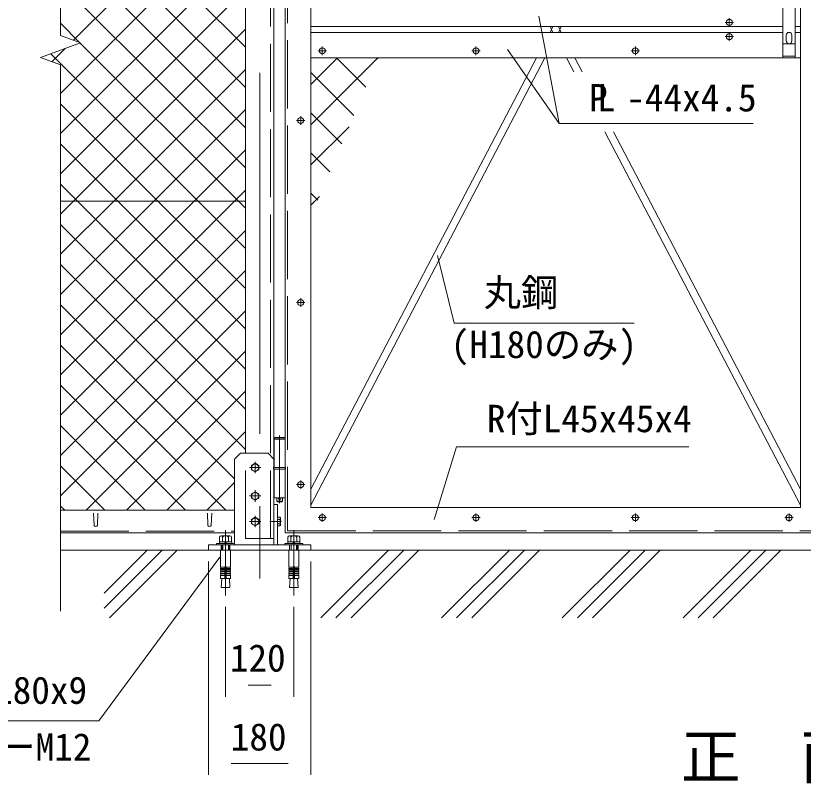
# Model space of a CAD drawing. Units: millimetres, scale not verified. Extents: x -4200 to 4200, y -2970 to 2970.
# Drawn here: x 352 to 1736, y -454 to 896 of the extents above; entities that cross this region are included whole.
import ezdxf
from ezdxf.enums import TextEntityAlignment as Align

# ---------------------------------------------------------------- set-up
doc = ezdxf.new("R2010")
doc.units = ezdxf.units.MM
doc.header["$LTSCALE"] = 20
doc.linetypes.add('DASHED', pattern=[7.5, 6, -1.5])
doc.linetypes.add('USER1', pattern=[50.8, 31.75, -6.35, 6.35, -6.35])
for name, color, linetype, lineweight in [('0-0_D-STR1', 1, 'Continuous', 18), ('0-1_D-BMK', 2, 'USER1', 13), ('0-2_D-STR3', 3, 'Continuous', 13), ('0-3_D-STR-DIM', 7, 'Continuous', 9), ('0-5_D-STR-TXT', 7, 'Continuous', 9), ('0-6_D-STR2', 7, 'Continuous', 9), ('0-9_D-BGD', 7, 'Continuous', 9), ('0-A_D-DCR-HCH', 7, 'Continuous', 9)]:
    doc.layers.add(name, color=color, linetype=linetype, lineweight=lineweight)
doc.layers.add('0-8_D-TTL-TXT', color=7, linetype='Continuous')
doc.styles.add('ＭＳ ゴシック', font='')
doc.styles.get('ＭＳ ゴシック').set_extended_font_data('MS Gothic')

msp = doc.modelspace()

# ---------------------------------------------------------------- linework, layer by layer
at = {"layer": '0-0_D-STR1'}
for p, q in [((755.51, 1771.37), (755.51, 126.37)), ((805.51, -23.63), (805.51, 1771.37)), ((870.51, 1711.37), (870.51, 31.37)), ((1730.51, 31.37), (1730.51, 1711.37)), ((870.51, 876.37), (1699.51, 876.37)), ((1721.51, 876.37), (1730.51, 876.37)), ((870.51, 866.37), (1699.51, 866.37)), ((1721.51, 866.37), (1730.51, 866.37)), ((870.51, 821.37), (1730.51, 821.37)), ((870.51, 31.37), (1730.51, 31.37)), ((1730.51, 31.37), (870.51, 31.37)), ((736.51, 26.37), (430.51, 26.37)), ((489.51, -0.5), (488.76, 21)), ((495.51, -0.5), (496.26, 21)), ((689.51, -0.5), (688.76, 21)), ((695.51, -0.5), (696.26, 21)), ((430.51, -13.63), (736.51, -13.63))]:
    msp.add_line(p, q, dxfattribs=at)
at = {"layer": '0-0_D-STR1', "linetype": 'DASHED'}
for p, q in [((799.51, -23.63), (799.51, 1771.37)), ((755.51, -23.63), (755.51, 126.37)), ((430.51, -10.63), (736.51, -10.63)), ((829.51, -9.63), (1771.51, -9.63)), ((755.51, -23.63), (805.51, -23.63))]:
    msp.add_line(p, q, dxfattribs=at)
at = {"layer": '0-0_D-STR1'}
msp.add_lwpolyline([(825.51, 1756.37), (825.51, -13.63), (1775.51, -13.63), (1775.51, 1651.37)], dxfattribs=at)
at = {"layer": '0-0_D-STR1', "linetype": 'DASHED'}
msp.add_lwpolyline([(1771.51, 1752.37), (829.51, 1752.37), (829.51, -9.63)], dxfattribs=at)
at = {"layer": '0-0_D-STR1'}
for centre in [(492.51, 0.75), (692.51, 0.75)]:
    msp.add_arc(centre, 3.25, 202.61986, 337.38014, dxfattribs=at)
at = {"layer": '0-1_D-BMK'}
for p, q in [((780.51, 1811.37), (780.51, -143.63)), ((1605.51, 891.31), (1605.51, 876.43)), ((1612.95, 883.87), (1598.07, 883.87)), ((1612.95, 858.87), (1598.07, 858.87)), ((1605.51, 866.31), (1605.51, 851.43)), ((883.07, 833.87), (897.95, 833.87)), ((890.51, 841.31), (890.51, 826.43)), ((1153.07, 833.87), (1167.95, 833.87)), ((1160.51, 841.31), (1160.51, 826.43)), ((1433.07, 833.87), (1447.95, 833.87)), ((1440.51, 841.31), (1440.51, 826.43)), ((845.07, 711.37), (859.95, 711.37)), ((852.51, 718.81), (852.51, 703.93)), ((845.07, 391.37), (859.95, 391.37)), ((852.51, 398.81), (852.51, 383.93)), ((815.51, 157.77), (815.51, 38.61)), ((772.51, 111.37), (772.51, 91.37)), ((782.51, 101.37), (762.51, 101.37)), ((845.07, 71.37), (859.95, 71.37)), ((852.51, 78.81), (852.51, 63.93)), ((772.51, 61.37), (772.51, 41.37)), ((782.51, 51.37), (762.51, 51.37)), ((772.51, 16.37), (772.51, -3.63)), ((890.51, 20.81), (890.51, 5.93)), ((1160.51, 20.81), (1160.51, 5.93)), ((1440.51, 20.81), (1440.51, 5.93)), ((1710.51, 20.81), (1710.51, 5.93)), ((782.51, 6.37), (762.51, 6.37)), ((798.02, 6.37), (819, 6.37)), ((883.07, 13.37), (897.95, 13.37)), ((1153.07, 13.37), (1167.95, 13.37)), ((1433.07, 13.37), (1447.95, 13.37)), ((1703.07, 13.37), (1717.95, 13.37)), ((720.51, -8.73), (720.51, -123.72)), ((840.51, -8.73), (840.51, -123.72))]:
    msp.add_line(p, q, dxfattribs=at)
at = {"layer": '0-2_D-STR3'}
for p, q in [((1699.51, 921.37), (1699.51, 821.37)), ((1721.51, 921.37), (1721.51, 821.37)), ((1290.56, 866.37), (1295.79, 876.37)), ((1290.56, 876.37), (1295.79, 866.37)), ((1305.23, 866.37), (1310.46, 876.37)), ((1305.23, 876.37), (1310.46, 866.37)), ((1705.51, 851.37), (1705.51, 861.37)), ((1715.51, 851.37), (1715.51, 861.37)), ((870.51, 63.12), (1267.03, 821.37)), ((870.51, 35.07), (1281.7, 821.37)), ((1319.32, 821.37), (1332.16, 796.83)), ((1333.99, 821.37), (1346.83, 796.83)), ((1387.17, 691.63), (1730.51, 35.07)), ((1401.84, 691.63), (1730.51, 63.12)), ((430.51, 569.62), (755.51, 569.62)), ((807.01, 154.37), (806.01, 153.37)), ((806.01, 153.37), (806.01, 151.37)), ((825.01, 153.37), (806.01, 153.37)), ((807.01, 154.37), (824.01, 154.37)), ((825.01, 153.37), (824.01, 154.37)), ((825.01, 153.37), (825.01, 151.37)), ((805.81, 151.37), (825.21, 151.37)), ((805.81, 151.37), (805.81, 101.37)), ((825.21, 151.37), (825.21, 101.37)), ((746.51, 126.37), (736.51, 116.37)), ((795.51, 126.37), (746.51, 126.37)), ((795.51, 126.37), (805.51, 116.37)), ((736.51, 116.37), (736.51, -34.63)), ((805.51, -34.63), (805.51, 116.37)), ((805.01, 101.37), (826.01, 101.37)), ((805.01, 101.37), (805.01, 98.37)), ((805.01, 98.37), (826.01, 98.37)), ((805.81, 98.37), (805.81, 48.37)), ((825.21, 98.37), (825.21, 48.37)), ((826.01, 101.37), (826.01, 98.37)), ((805.81, 48.37), (825.21, 48.37)), ((810.51, 48.37), (810.51, 42.37)), ((819.51, 41.37), (820.51, 42.37)), ((820.51, 48.37), (820.51, 42.37)), ((811.51, 36.37), (805.51, 36.37)), ((811.51, 41.37), (819.51, 41.37)), ((811.51, 36.37), (811.51, -34.63)), ((811.51, 13.87), (816.12, 13.87)), ((811.51, 13.87), (811.51, -1.14)), ((816.81, 12.67), (816.12, 13.87)), ((811.51, 10.12), (816.12, 10.12)), ((811.51, 2.61), (816.12, 2.61)), ((816.81, 0.07), (816.12, -1.14)), ((816.81, 12.67), (816.81, 0.07)), ((811.51, -1.14), (816.12, -1.14)), ((831.86, -43.63), (849.16, -43.63))]:
    msp.add_line(p, q, dxfattribs=at)
at = {"layer": '0-2_D-STR3', "linetype": 'DASHED'}
for p, q in [((1699.51, 846.37), (1721.51, 846.37)), ((1721.51, 824.37), (1699.51, 824.37)), ((713.01, -43.63), (713.01, -34.63)), ((728.01, -43.63), (728.01, -34.63)), ((833.01, -43.63), (833.01, -34.63)), ((848.01, -43.63), (848.01, -34.63))]:
    msp.add_line(p, q, dxfattribs=at)
at = {"layer": '0-2_D-STR3', "lineweight": 18}
for p, q in [((710.12, -29.33), (710.12, -21.03)), ((712.72, -18.53), (728.31, -18.53)), ((726.51, -18.53), (714.51, -18.53)), ((715.32, -29.33), (715.32, -21.03)), ((725.71, -29.33), (725.71, -21.03)), ((730.9, -21.03), (730.9, -29.33)), ((830.12, -21.03), (830.12, -29.33)), ((848.31, -18.53), (832.72, -18.53)), ((834.51, -18.53), (846.51, -18.53)), ((835.32, -29.33), (835.32, -21.03)), ((845.71, -29.33), (845.71, -21.03)), ((850.9, -29.33), (850.9, -21.03)), ((704.51, -34.63), (704.51, -32.33)), ((704.51, -32.33), (736.51, -32.33)), ((736.51, -34.63), (704.51, -34.63)), ((709.76, -29.33), (731.26, -29.33)), ((709.76, -32.33), (709.76, -29.33)), ((731.26, -32.33), (709.76, -32.33)), ((730.9, -29.33), (710.12, -29.33)), ((714.51, -43.63), (714.51, -34.63)), ((715.59, -43.63), (715.59, -34.63)), ((719.01, -32.33), (719.82, -29.33)), ((722.01, -29.33), (721.21, -32.33)), ((725.43, -43.63), (725.43, -34.63)), ((726.51, -34.63), (726.51, -43.63)), ((731.26, -29.33), (731.26, -32.33)), ((736.51, -32.33), (736.51, -34.63)), ((824.51, -32.33), (824.51, -34.63)), ((856.51, -32.33), (824.51, -32.33)), ((824.51, -34.63), (856.51, -34.63)), ((851.26, -29.33), (829.76, -29.33)), ((829.76, -29.33), (829.76, -32.33)), ((829.76, -32.33), (851.26, -32.33)), ((830.12, -29.33), (850.9, -29.33)), ((835.59, -43.63), (835.59, -34.63)), ((839.01, -29.33), (839.82, -32.33)), ((842.01, -32.33), (841.21, -29.33)), ((845.43, -43.63), (845.43, -34.63)), ((846.51, -43.63), (846.51, -34.63)), ((851.26, -32.33), (851.26, -29.33)), ((856.51, -34.63), (856.51, -32.33)), ((711.86, -43.63), (711.86, -73.67)), ((729.16, -43.63), (729.16, -73.67)), ((831.86, -43.63), (831.86, -73.67)), ((849.16, -43.63), (849.16, -73.67)), ((719.51, -73.67), (711.86, -73.67)), ((711.86, -76.17), (712.3, -73.71)), ((711.86, -76.17), (719.51, -76.17)), ((711.86, -76.17), (711.86, -77.67)), ((711.86, -77.67), (719.51, -77.67)), ((711.86, -80.17), (712.3, -77.71)), ((711.86, -80.17), (719.51, -80.17)), ((711.86, -80.17), (711.86, -81.67)), ((711.86, -81.67), (719.51, -81.67)), ((711.86, -84.17), (712.3, -81.71)), ((719.51, -73.67), (719.51, -93.63)), ((721.51, -73.67), (721.51, -93.63)), ((721.51, -73.67), (729.16, -73.67)), ((729.16, -76.17), (721.51, -76.17)), ((729.16, -77.67), (721.51, -77.67)), ((729.16, -80.17), (721.51, -80.17)), ((729.16, -81.67), (721.51, -81.67)), ((729.16, -76.17), (728.73, -73.71)), ((729.16, -80.17), (728.73, -77.71)), ((729.16, -84.17), (728.73, -81.71)), ((729.16, -76.17), (729.16, -77.67)), ((729.16, -80.17), (729.16, -81.67)), ((839.51, -73.67), (831.86, -73.67)), ((831.86, -76.17), (832.3, -73.71)), ((831.86, -76.17), (839.51, -76.17)), ((831.86, -76.17), (831.86, -77.67)), ((831.86, -77.67), (839.51, -77.67)), ((831.86, -80.17), (832.3, -77.71)), ((831.86, -80.17), (839.51, -80.17)), ((831.86, -80.17), (831.86, -81.67)), ((831.86, -81.67), (839.51, -81.67)), ((831.86, -84.17), (832.3, -81.71)), ((839.51, -73.67), (839.51, -93.63)), ((841.51, -73.67), (849.16, -73.67)), ((841.51, -73.67), (841.51, -93.63)), ((849.16, -76.17), (841.51, -76.17)), ((849.16, -77.67), (841.51, -77.67)), ((849.16, -80.17), (841.51, -80.17)), ((849.16, -81.67), (841.51, -81.67)), ((849.16, -76.17), (848.73, -73.71)), ((849.16, -80.17), (848.73, -77.71)), ((849.16, -84.17), (848.73, -81.71)), ((849.16, -76.17), (849.16, -77.67)), ((849.16, -80.17), (849.16, -81.67)), ((711.86, -84.17), (719.51, -84.17)), ((711.86, -84.17), (711.86, -85.67)), ((711.86, -85.67), (719.51, -85.67)), ((711.86, -88.13), (712.3, -85.67)), ((711.86, -88.13), (719.51, -88.13)), ((711.86, -88.13), (711.86, -93.63)), ((729.16, -93.63), (711.86, -93.63)), ((713.85, -93.63), (712.93, -109.73)), ((729.16, -84.17), (721.51, -84.17)), ((729.16, -85.67), (721.51, -85.67)), ((729.16, -88.13), (721.51, -88.13)), ((727.18, -93.63), (728.09, -109.73)), ((729.16, -88.13), (728.73, -85.67)), ((729.16, -84.17), (729.16, -85.67)), ((729.16, -88.13), (729.16, -93.63)), ((831.86, -84.17), (839.51, -84.17)), ((831.86, -84.17), (831.86, -85.67)), ((831.86, -88.13), (832.3, -85.67)), ((831.86, -85.67), (839.51, -85.67)), ((831.86, -88.13), (839.51, -88.13)), ((831.86, -88.13), (831.86, -93.63)), ((831.86, -93.63), (849.16, -93.63)), ((833.85, -93.63), (832.93, -109.73)), ((849.16, -84.17), (841.51, -84.17)), ((849.16, -85.67), (841.51, -85.67)), ((849.16, -88.13), (841.51, -88.13)), ((847.18, -93.63), (848.09, -109.73)), ((849.16, -88.13), (848.73, -85.67)), ((849.16, -84.17), (849.16, -85.67)), ((849.16, -88.13), (849.16, -93.63)), ((712.93, -109.73), (728.09, -109.73)), ((848.09, -109.73), (832.93, -109.73))]:
    msp.add_line(p, q, dxfattribs=at)
at = {"layer": '0-2_D-STR3'}
for points in [[(779.01, 105.12), (772.51, 108.87), (766.01, 105.12), (766.01, 97.61), (772.51, 93.86), (779.01, 97.61)], [(779.01, 55.12), (772.51, 58.87), (766.01, 55.12), (766.01, 47.61), (772.51, 43.86), (779.01, 47.61)], [(779.01, 10.12), (772.51, 13.87), (766.01, 10.12), (766.01, 2.61), (772.51, -1.14), (779.01, 2.61)], [(870.51, -43.63), (690.51, -43.63), (690.51, -34.63), (870.51, -34.63)]]:
    msp.add_lwpolyline(points, close=True, dxfattribs=at)
msp.add_lwpolyline([(811.51, 41.37), (810.51, 42.37), (820.51, 42.37)], dxfattribs=at)
for centre, radius in [((1605.51, 883.87), 5.25), ((1605.51, 858.87), 5.25), ((890.51, 833.87), 5.25), ((1160.51, 833.87), 5.25), ((1440.51, 833.87), 5.25), ((852.51, 711.37), 5.25), ((852.51, 391.37), 5.25), ((772.51, 101.37), 6.25), ((852.51, 71.37), 5.25), ((772.51, 51.37), 6.25), ((815.51, 46.37), 2), ((890.51, 13.37), 5.25), ((1160.51, 13.37), 5.25), ((1440.51, 13.37), 5.25), ((1710.51, 13.37), 5.25), ((772.51, 6.37), 6.25)]:
    msp.add_circle(centre, radius, dxfattribs=at)
for centre, radius, start, end in [((1710.51, 861.37), 5, 359.99999, 179.99965), ((1710.51, 851.37), 5, 179.99999, 359.99998), ((813.37, 11.99), 3.32, 325.61585, 34.38415), ((813.37, 0.74), 3.32, 325.61585, 34.38415), ((804.28, 6.37), 12.42, 342.4121, 17.5879)]:
    msp.add_arc(centre, radius, start, end, dxfattribs=at)
at = {"layer": '0-2_D-STR3', "lineweight": 18}
for centre, radius, start, end in [((712.72, -21.13), 2.6, 2.20423, 177.79577), ((720.51, -25.18), 6.65, 38.61324, 141.38676), ((728.31, -21.13), 2.6, 2.20423, 177.79577), ((832.72, -21.13), 2.6, 2.20423, 177.79577), ((840.51, -25.18), 6.65, 38.61324, 141.38676), ((848.31, -21.13), 2.6, 2.20423, 177.79577), ((720.51, -73.67), 1, 0, 180), ((840.51, -73.67), 1, 0, 180)]:
    msp.add_arc(centre, radius, start, end, dxfattribs=at)
at = {"layer": '0-3_D-STR-DIM'}
for p, q in [((430.51, 1820.82), (430.51, 860.59)), ((465.75, 847.77), (430.51, 860.59)), ((395.27, 822.12), (465.75, 847.77)), ((430.51, 809.29), (395.27, 822.12)), ((430.51, 809.29), (430.51, -150.94)), ((690.51, -63.63), (690.51, -438.64)), ((870.51, -63.63), (870.51, -438.64)), ((720.51, -143.72), (720.51, -301.46)), ((840.51, -143.72), (840.51, -301.46)), ((760.51, -281.46), (800.51, -281.46)), ((730.51, -418.64), (830.51, -418.64))]:
    msp.add_line(p, q, dxfattribs=at)
at = {"layer": '0-5_D-STR-TXT'}
msp.add_line((1306.64, 705.96), (1271.01, 894.71), dxfattribs=at)
for points in [[(1647.67, 705.96), (1306.64, 705.96), (1215.86, 836.25)], [(1438.37, 355.35), (1122.29, 355.35), (1092.99, 474.27)], [(1534.56, 137.49), (1126.53, 137.49), (1086.91, 9.99)], [(-263.28, -343.86), (498.01, -343.86), (710.64, -56.22)]]:
    msp.add_lwpolyline(points, dxfattribs=at)
at = {"layer": '0-6_D-STR2'}
for p, q in [((755.51, 840.11), (436, 1159.62)), ((453.15, 852.35), (755.51, 1154.71)), ((755.51, 769.4), (430.51, 1094.4)), ((430.51, 759), (755.51, 1084)), ((755.51, 698.69), (430.51, 1023.69)), ((430.51, 688.29), (755.51, 1013.29)), ((755.51, 627.97), (430.51, 952.97)), ((430.51, 617.58), (755.51, 942.58)), ((464.58, 848.19), (430.51, 882.26)), ((453.26, 569.62), (755.51, 871.87)), ((415.54, 814.74), (438.73, 837.93)), ((870.51, 774.74), (917.14, 821.37)), ((870.51, 704.03), (987.85, 821.37)), ((967.1, 769.94), (915.67, 821.37)), ((988.17, 819.58), (986.38, 821.37)), ((523.97, 569.62), (755.51, 801.16)), ((946.03, 720.3), (870.51, 795.82)), ((601.74, 569.62), (430.51, 740.84)), ((594.68, 569.62), (755.51, 730.45)), ((924.96, 670.65), (870.51, 725.11)), ((870.51, 633.32), (937.58, 700.39)), ((531.03, 569.62), (430.51, 670.13)), ((665.39, 569.62), (755.51, 659.74)), ((903.9, 621.01), (870.51, 654.4)), ((460.32, 569.62), (430.51, 599.42)), ((736.1, 569.62), (755.51, 589.03)), ((882.83, 571.37), (870.51, 583.69)), ((430.51, 546.87), (453.26, 569.62)), ((430.51, 476.16), (523.97, 569.62)), ((430.51, 405.45), (594.68, 569.62)), ((430.51, 334.74), (665.39, 569.62)), ((430.51, 264.03), (736.1, 569.62)), ((755.51, 274.42), (460.32, 569.62)), ((755.51, 345.13), (531.03, 569.62)), ((755.51, 415.84), (601.74, 569.62)), ((870.51, 562.6), (885.45, 577.54)), ((755.51, 203.71), (430.51, 528.71)), ((430.51, 193.32), (755.51, 518.32)), ((755.51, 133), (430.51, 458)), ((430.51, 122.6), (755.51, 447.6)), ((736.51, 81.29), (430.51, 387.29)), ((430.51, 51.89), (755.51, 376.89)), ((720.72, 26.37), (430.51, 316.58)), ((475.7, 26.37), (755.51, 306.18)), ((650.01, 26.37), (430.51, 245.87)), ((546.41, 26.37), (755.51, 235.47)), ((579.3, 26.37), (430.51, 175.16)), ((617.12, 26.37), (755.51, 164.76)), ((508.59, 26.37), (430.51, 104.45)), ((687.83, 26.37), (736.51, 75.05)), ((437.88, 26.37), (430.51, 33.74))]:
    msp.add_line(p, q, dxfattribs=at)
for points in [[(755.51, 557.26), (743.16, 569.62), (465.21, 847.57)], [(755.51, 486.55), (672.45, 569.62), (413.36, 828.7)]]:
    msp.add_lwpolyline(points, dxfattribs=at)
at = {"layer": '0-9_D-BGD'}
msp.add_line((430.51, -43.63), (3130.51, -43.63), dxfattribs=at)
at = {"layer": '0-A_D-DCR-HCH'}
for p, q in [((507, -145.87), (609.23, -43.63)), ((507, -119.35), (582.72, -43.63)), ((516.69, -162.69), (635.75, -43.63)), ((887.92, -162.69), (1006.98, -43.63)), ((914.43, -162.69), (1033.5, -43.63)), ((940.95, -162.69), (1060.01, -43.63)), ((1100.05, -162.69), (1219.11, -43.63)), ((1126.57, -162.69), (1245.63, -43.63)), ((1153.08, -162.69), (1272.14, -43.63)), ((1312.18, -162.69), (1431.24, -43.63)), ((1338.7, -162.69), (1457.76, -43.63)), ((1365.21, -162.69), (1484.28, -43.63)), ((1524.31, -162.69), (1643.38, -43.63)), ((1550.83, -162.69), (1669.89, -43.63)), ((1577.35, -162.69), (1696.41, -43.63))]:
    msp.add_line(p, q, dxfattribs=at)

# ---------------------------------------------------------------- texts
at = {"layer": '0-3_D-STR-DIM', "style": 'ＭＳ ゴシック'}
for s, p in [('120', (727.99, -271.8)), ('180', (729.59, -410.5))]:
    msp.add_text(s, height=48.09, dxfattribs=at).set_placement(p, align=Align.BOTTOM_LEFT)
at = {"layer": '0-5_D-STR-TXT', "style": 'ＭＳ ゴシック'}
for s, p in [('P -44x4.5', (1359.09, 712.96)), ('L', (1372.94, 712.96)), ('丸鋼', (1173.98, 370.48)), ('(H180のみ)', (1116.1, 279.36)), ('R付L45x45x4', (1179.49, 149.07)), (' 180x180x9', (150.19, -328.47)), ('他穿孔めねじアンカーM12', (-269.25, -428.09))]:
    msp.add_text(s, height=48.09, dxfattribs=at).set_placement(p, align=Align.BOTTOM_LEFT)
at = {"layer": '0-8_D-TTL-TXT', "style": 'ＭＳ ゴシック'}
msp.add_text('正\u3000面\u3000図', height=76.98, dxfattribs=at).set_placement((1520.61, -468.31), align=Align.BOTTOM_LEFT)

doc.saveas('drawing.dxf')
